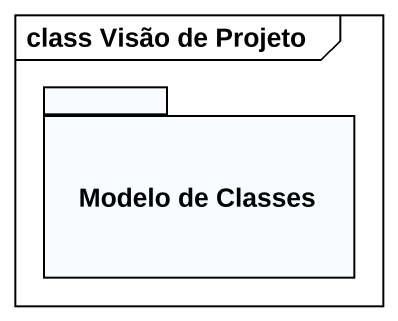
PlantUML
@startuml
mainframe class Visão de Projeto
package "Modelo de Classes" as Modelo_de_Classes {
}
@enduml
